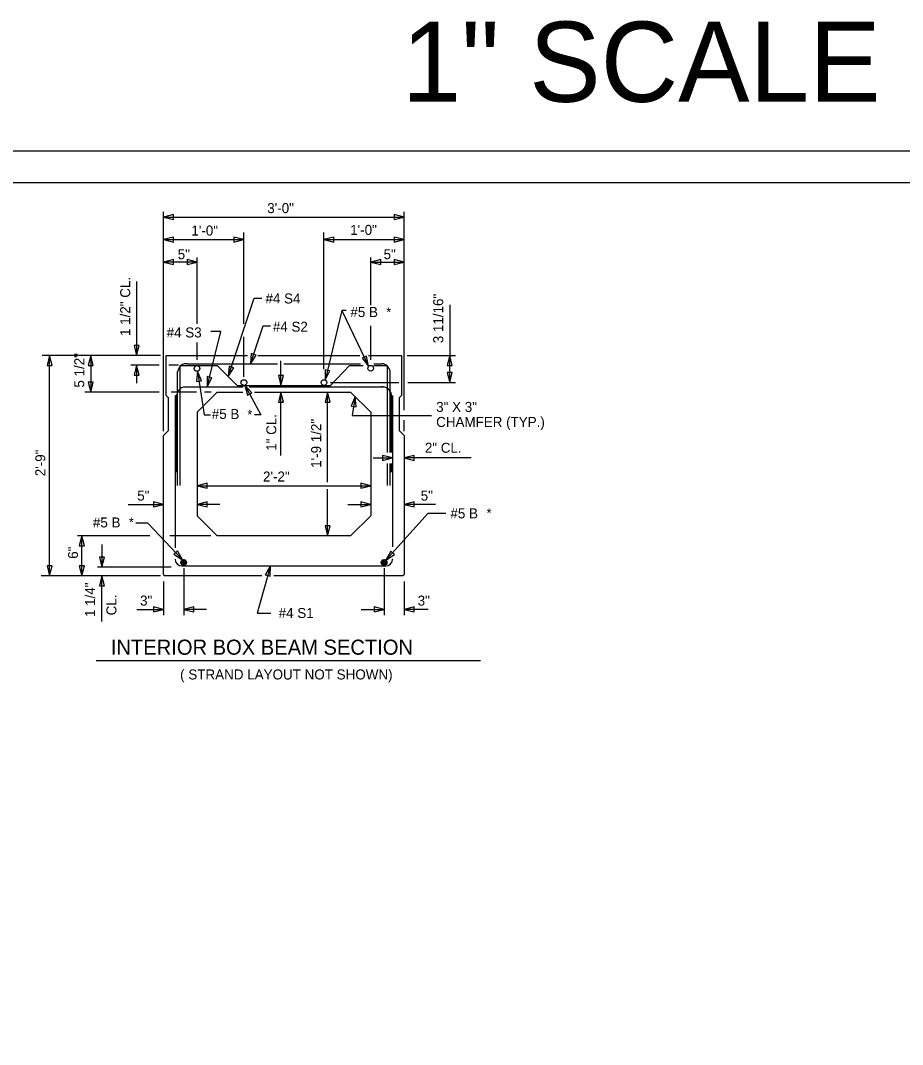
# Model space of a CAD drawing. Extents: x 1269527 to 1269560, y 874064.1 to 874087.7.
# Drawn here: x 1269534.24 to 1269545.25, y 874074.96 to 874087.74 of the extents above; entities that cross this region are included whole.
import ezdxf

# ---------------------------------------------------------------- set-up
doc = ezdxf.new("R2010")
doc.units = 0
for name, color, linetype in [('Arrowhead Terminators CELL', 7, 'Continuous'), ('Box Beam', 7, 'Continuous'), ('Dimension Lines', 7, 'Continuous'), ('Plan Sheet CELL', 7, 'Continuous'), ('Plot Shape CELL', 7, 'Continuous'), ('Rebar Lines', 7, 'Continuous'), ('Subtitle Text', 7, 'Continuous'), ('Text', 7, 'Continuous'), ('User Information Notes', 7, 'Continuous')]:
    doc.layers.add(name, color=color, linetype=linetype)

msp = doc.modelspace()

# ---------------------------------------------------------------- linework, layer by layer
at = {"layer": 'Arrowhead Terminators CELL'}
for points in [[(1269536.029, 874085.284), (1269536.154, 874085.253), (1269536.154, 874085.315)], [(1269539.03, 874085.284), (1269538.905, 874085.315), (1269538.905, 874085.253)], [(1269536.029, 874085.003), (1269536.154, 874084.972), (1269536.154, 874085.034)], [(1269537.029, 874085.003), (1269536.904, 874085.034), (1269536.904, 874084.972)], [(1269538.03, 874085.003), (1269538.155, 874084.972), (1269538.155, 874085.034)], [(1269539.03, 874085.003), (1269538.905, 874085.034), (1269538.905, 874084.972)], [(1269536.029, 874084.722), (1269536.154, 874084.691), (1269536.154, 874084.753)], [(1269536.446, 874084.722), (1269536.321, 874084.753), (1269536.321, 874084.691)], [(1269538.613, 874084.722), (1269538.738, 874084.691), (1269538.738, 874084.753)], [(1269539.03, 874084.722), (1269538.905, 874084.753), (1269538.905, 874084.691)], [(1269535.692, 874083.557), (1269535.724, 874083.682), (1269535.661, 874083.682)], [(1269534.606, 874083.557), (1269534.575, 874083.432), (1269534.637, 874083.432)], [(1269535.119, 874083.557), (1269535.088, 874083.432), (1269535.15, 874083.432)], [(1269537.113, 874083.453), (1269537.182, 874083.562), (1269537.123, 874083.582)], [(1269538.587, 874083.421), (1269538.562, 874083.548), (1269538.505, 874083.521)], [(1269539.599, 874083.557), (1269539.568, 874083.432), (1269539.63, 874083.432)], [(1269535.692, 874083.434), (1269535.661, 874083.309), (1269535.724, 874083.309)], [(1269536.452, 874083.359), (1269536.441, 874083.231), (1269536.502, 874083.24)], [(1269536.835, 874083.294), (1269536.904, 874083.402), (1269536.845, 874083.422)], [(1269538.045, 874083.25), (1269538.105, 874083.364), (1269538.044, 874083.378)], [(1269539.599, 874083.218), (1269539.63, 874083.343), (1269539.568, 874083.343)], [(1269535.119, 874083.099), (1269535.15, 874083.224), (1269535.088, 874083.224)], [(1269536.571, 874083.164), (1269536.631, 874083.278), (1269536.571, 874083.293)], [(1269537.492, 874083.183), (1269537.523, 874083.308), (1269537.461, 874083.308)], [(1269537.043, 874083.185), (1269537.075, 874083.06), (1269537.13, 874083.09)], [(1269537.492, 874083.099), (1269537.461, 874082.974), (1269537.523, 874082.974)], [(1269538.075, 874083.099), (1269538.044, 874082.974), (1269538.107, 874082.974)], [(1269538.418, 874083.044), (1269538.368, 874082.925), (1269538.43, 874082.916)], [(1269538.887, 874082.278), (1269538.762, 874082.309), (1269538.762, 874082.247)], [(1269539.03, 874082.278), (1269539.155, 874082.247), (1269539.155, 874082.309)], [(1269536.446, 874081.931), (1269536.571, 874081.9), (1269536.571, 874081.962)], [(1269538.613, 874081.931), (1269538.488, 874081.962), (1269538.488, 874081.9)], [(1269536.029, 874081.698), (1269535.904, 874081.729), (1269535.904, 874081.667)], [(1269536.446, 874081.698), (1269536.571, 874081.667), (1269536.571, 874081.729)], [(1269538.613, 874081.698), (1269538.488, 874081.729), (1269538.488, 874081.667)], [(1269539.03, 874081.698), (1269539.155, 874081.667), (1269539.155, 874081.729)], [(1269538.075, 874081.307), (1269538.107, 874081.432), (1269538.044, 874081.432)], [(1269535.008, 874081.307), (1269534.977, 874081.182), (1269535.04, 874081.182)], [(1269535.259, 874080.913), (1269535.291, 874081.038), (1269535.228, 874081.038)], [(1269536.265, 874081.006), (1269536.202, 874081.118), (1269536.156, 874081.075)], [(1269538.803, 874081), (1269538.909, 874081.073), (1269538.863, 874081.114)], [(1269534.606, 874080.807), (1269534.637, 874080.932), (1269534.575, 874080.932)], [(1269535.008, 874080.807), (1269535.04, 874080.932), (1269534.977, 874080.932)], [(1269537.362, 874080.931), (1269537.298, 874080.819), (1269537.359, 874080.802)], [(1269535.259, 874080.807), (1269535.228, 874080.682), (1269535.291, 874080.682)], [(1269536.029, 874080.388), (1269535.904, 874080.419), (1269535.904, 874080.357)], [(1269536.279, 874080.388), (1269536.404, 874080.357), (1269536.404, 874080.419)], [(1269538.78, 874080.388), (1269538.655, 874080.419), (1269538.655, 874080.357)], [(1269538.78, 874080.388), (1269538.655, 874080.419), (1269538.655, 874080.357)], [(1269539.03, 874080.388), (1269539.155, 874080.357), (1269539.155, 874080.419)]]:
    msp.add_lwpolyline(points, close=True, dxfattribs=at)
at = {"layer": 'Box Beam'}
for p, q in [((1269536.06, 874083.057), (1269536.06, 874083.557)), ((1269536.06, 874083.557), (1269537.074, 874083.557)), ((1269537.206, 874083.557), (1269538.476, 874083.557)), ((1269538.586, 874083.557), (1269538.998, 874083.557)), ((1269538.998, 874083.557), (1269538.998, 874083.057)), ((1269536.446, 874082.849), (1269536.696, 874083.099)), ((1269536.696, 874083.099), (1269537.018, 874083.099)), ((1269537.163, 874083.099), (1269538.363, 874083.099)), ((1269538.363, 874083.099), (1269538.613, 874082.849)), ((1269536.092, 874083.026), (1269536.06, 874083.057)), ((1269536.092, 874082.62), (1269536.092, 874083.026)), ((1269538.998, 874083.057), (1269538.967, 874083.026)), ((1269538.967, 874083.026), (1269538.967, 874082.62)), ((1269536.446, 874082.849), (1269536.446, 874081.557)), ((1269538.613, 874082.849), (1269538.613, 874081.557)), ((1269536.029, 874082.557), (1269536.092, 874082.62)), ((1269538.967, 874082.62), (1269539.03, 874082.557)), ((1269536.029, 874080.825), (1269536.029, 874082.557)), ((1269539.03, 874082.557), (1269539.03, 874080.825)), ((1269536.696, 874081.307), (1269536.446, 874081.557)), ((1269538.613, 874081.557), (1269538.363, 874081.307)), ((1269538.363, 874081.307), (1269536.696, 874081.307)), ((1269536.029, 874080.825), (1269536.047, 874080.807)), ((1269537.256, 874080.807), (1269536.047, 874080.807)), ((1269539.012, 874080.807), (1269537.405, 874080.807)), ((1269539.03, 874080.825), (1269539.012, 874080.807))]:
    msp.add_line(p, q, dxfattribs=at)
at = {"layer": 'Dimension Lines'}
for p, q in [((1269536.029, 874082.61), (1269536.029, 874085.349)), ((1269536.029, 874085.284), (1269539.03, 874085.284)), ((1269539.03, 874082.873), (1269539.03, 874085.349)), ((1269536.029, 874085.003), (1269537.029, 874085.003)), ((1269537.029, 874083.95), (1269537.029, 874085.091)), ((1269538.03, 874083.384), (1269538.03, 874085.091)), ((1269538.03, 874085.003), (1269539.03, 874085.003)), ((1269536.446, 874083.952), (1269536.446, 874084.781)), ((1269538.613, 874084.184), (1269538.613, 874084.781)), ((1269536.446, 874084.722), (1269536.029, 874084.722)), ((1269538.613, 874084.722), (1269539.03, 874084.722)), ((1269535.692, 874084.48), (1269535.692, 874083.557)), ((1269536.835, 874083.294), (1269537.159, 874084.273)), ((1269537.159, 874084.273), (1269537.254, 874084.273)), ((1269538.253, 874084.119), (1269538.045, 874083.25)), ((1269538.307, 874084.119), (1269538.253, 874084.119)), ((1269538.253, 874084.119), (1269538.587, 874083.421)), ((1269539.599, 874084.188), (1269539.599, 874083.557)), ((1269537.113, 874083.453), (1269537.27, 874083.927)), ((1269537.27, 874083.927), (1269537.364, 874083.927)), ((1269538.613, 874083.504), (1269538.613, 874083.926)), ((1269537.029, 874083.291), (1269537.029, 874083.789)), ((1269536.446, 874083.504), (1269536.446, 874083.717)), ((1269535.989, 874083.557), (1269534.515, 874083.557)), ((1269534.606, 874080.807), (1269534.606, 874083.557)), ((1269535.119, 874083.557), (1269535.119, 874083.099)), ((1269535.119, 874083.557), (1269535.119, 874083.099)), ((1269537.492, 874083.183), (1269537.492, 874083.488)), ((1269539.07, 874083.557), (1269539.67, 874083.557)), ((1269539.599, 874083.218), (1269539.599, 874083.557)), ((1269535.972, 874083.434), (1269535.621, 874083.434)), ((1269535.692, 874083.434), (1269535.692, 874083.211)), ((1269536.216, 874083.434), (1269536.095, 874083.434)), ((1269538.11, 874083.218), (1269538.962, 874083.218)), ((1269539.076, 874083.218), (1269539.67, 874083.218)), ((1269535.972, 874083.099), (1269535.048, 874083.099)), ((1269536.438, 874083.099), (1269536.123, 874083.099)), ((1269536.624, 874083.099), (1269536.538, 874083.099)), ((1269537.492, 874082.307), (1269537.492, 874083.099)), ((1269538.075, 874081.977), (1269538.075, 874083.099)), ((1269539.03, 874082.613), (1269539.03, 874082.747)), ((1269538.645, 874082.278), (1269538.887, 874082.278)), ((1269539.866, 874082.278), (1269539.03, 874082.278)), ((1269536.446, 874081.931), (1269538.613, 874081.931)), ((1269538.075, 874081.307), (1269538.075, 874081.89)), ((1269535.588, 874081.698), (1269536.029, 874081.698)), ((1269536.732, 874081.698), (1269536.446, 874081.698)), ((1269538.327, 874081.698), (1269538.613, 874081.698)), ((1269539.421, 874081.698), (1269539.03, 874081.698)), ((1269535.855, 874081.307), (1269534.955, 874081.307)), ((1269535.008, 874080.807), (1269535.008, 874081.307)), ((1269536.619, 874081.307), (1269536.105, 874081.307)), ((1269535.259, 874081.199), (1269535.259, 874080.913)), ((1269536.124, 874080.913), (1269535.204, 874080.913)), ((1269537.362, 874080.931), (1269537.196, 874080.341)), ((1269535.989, 874080.807), (1269534.503, 874080.807)), ((1269535.259, 874080.238), (1269535.259, 874080.807)), ((1269536.28, 874080.9), (1269536.28, 874080.317)), ((1269538.78, 874080.902), (1269538.78, 874080.317)), ((1269536.029, 874080.736), (1269536.029, 874080.317)), ((1269539.03, 874080.736), (1269539.03, 874080.317)), ((1269535.695, 874080.388), (1269536.029, 874080.388)), ((1269536.565, 874080.388), (1269536.279, 874080.388)), ((1269537.196, 874080.341), (1269537.365, 874080.341)), ((1269538.494, 874080.388), (1269538.78, 874080.388)), ((1269539.33, 874080.388), (1269539.03, 874080.388))]:
    msp.add_line(p, q, dxfattribs=at)
for points in [[(1269536.571, 874083.164), (1269536.743, 874083.856), (1269536.62, 874083.856)], [(1269536.452, 874083.359), (1269536.537, 874082.815), (1269536.613, 874082.815)], [(1269537.043, 874083.185), (1269537.243, 874082.815), (1269537.163, 874082.815)], [(1269538.418, 874083.044), (1269538.382, 874082.809), (1269539.373, 874082.809)], [(1269538.803, 874081), (1269539.328, 874081.588), (1269539.551, 874081.588)], [(1269536.265, 874081.006), (1269535.832, 874081.463), (1269535.681, 874081.463)]]:
    msp.add_lwpolyline(points, dxfattribs=at)
at = {"layer": 'Plan Sheet CELL'}
msp.add_line((1269528.023, 874085.715), (1269560.024, 874085.715), dxfattribs=at)
at = {"layer": 'Plot Shape CELL'}
msp.add_lwpolyline([(1269526.969, 874086.109), (1269560.033, 874086.109), (1269560.033, 874064.109), (1269526.969, 874064.109)], close=True, dxfattribs=at)
at = {"layer": 'Rebar Lines'}
for p, q in [((1269536.204, 874081.933), (1269536.204, 874083.357)), ((1269536.236, 874083.433), (1269536.696, 874083.433)), ((1269536.236, 874081.933), (1269536.236, 874083.433)), ((1269536.329, 874083.453), (1269537.448, 874083.453)), ((1269536.696, 874083.433), (1269536.946, 874083.183)), ((1269537.531, 874083.453), (1269538.486, 874083.453)), ((1269538.349, 874083.433), (1269538.113, 874083.183)), ((1269538.349, 874083.433), (1269538.52, 874083.433)), ((1269538.65, 874083.453), (1269538.753, 874083.453)), ((1269538.654, 874083.433), (1269538.823, 874083.433)), ((1269538.823, 874082.344), (1269538.823, 874083.433)), ((1269538.854, 874082.344), (1269538.854, 874083.357)), ((1269536.316, 874083.164), (1269537.021, 874083.164)), ((1269536.946, 874083.183), (1269538.113, 874083.183)), ((1269537.096, 874083.164), (1269538.773, 874083.164)), ((1269536.173, 874083.057), (1269536.173, 874081.156)), ((1269536.188, 874082.099), (1269536.188, 874083.066)), ((1269538.871, 874082.344), (1269538.871, 874083.069)), ((1269538.886, 874083.057), (1269538.886, 874081.17)), ((1269538.823, 874081.933), (1269538.823, 874082.207)), ((1269538.854, 874081.933), (1269538.854, 874082.207)), ((1269538.871, 874082.099), (1269538.871, 874082.207)), ((1269536.256, 874080.931), (1269538.802, 874080.931)), ((1269538.886, 874081.019), (1269538.886, 874081.014))]:
    msp.add_line(p, q, dxfattribs=at)
for points in [[(1269536.277, 874081.007), (1269536.29, 874081.005), (1269536.301, 874080.998), (1269536.308, 874080.987), (1269536.31, 874080.974), (1269536.308, 874080.962), (1269536.301, 874080.951), (1269536.29, 874080.944), (1269536.277, 874080.941), (1269536.265, 874080.944), (1269536.254, 874080.951), (1269536.247, 874080.962), (1269536.244, 874080.974), (1269536.247, 874080.987), (1269536.254, 874080.998), (1269536.265, 874081.005), (1269536.277, 874081.007), (1269536.277, 874080.974), (1269536.277, 874080.941), (1269536.29, 874080.944), (1269536.277, 874080.974), (1269536.301, 874080.951), (1269536.308, 874080.962), (1269536.277, 874080.974), (1269536.31, 874080.974), (1269536.308, 874080.987), (1269536.277, 874080.974), (1269536.301, 874080.998), (1269536.29, 874081.005), (1269536.277, 874080.974), (1269536.265, 874081.005), (1269536.254, 874080.998), (1269536.277, 874080.974), (1269536.247, 874080.987), (1269536.244, 874080.974), (1269536.277, 874080.974), (1269536.247, 874080.962), (1269536.254, 874080.951), (1269536.277, 874080.974), (1269536.265, 874080.944)], [(1269538.781, 874081.007), (1269538.794, 874081.005), (1269538.805, 874080.998), (1269538.812, 874080.987), (1269538.815, 874080.974), (1269538.812, 874080.962), (1269538.805, 874080.951), (1269538.794, 874080.944), (1269538.781, 874080.941), (1269538.769, 874080.944), (1269538.758, 874080.951), (1269538.751, 874080.962), (1269538.748, 874080.974), (1269538.751, 874080.987), (1269538.758, 874080.998), (1269538.769, 874081.005), (1269538.781, 874081.007), (1269538.781, 874080.974), (1269538.781, 874080.941), (1269538.794, 874080.944), (1269538.781, 874080.974), (1269538.805, 874080.951), (1269538.812, 874080.962), (1269538.781, 874080.974), (1269538.815, 874080.974), (1269538.812, 874080.987), (1269538.781, 874080.974), (1269538.805, 874080.998), (1269538.794, 874081.005), (1269538.781, 874080.974), (1269538.769, 874081.005), (1269538.758, 874080.998), (1269538.781, 874080.974), (1269538.751, 874080.987), (1269538.748, 874080.974), (1269538.781, 874080.974), (1269538.751, 874080.962), (1269538.758, 874080.951), (1269538.781, 874080.974), (1269538.769, 874080.944)]]:
    msp.add_lwpolyline(points, dxfattribs=at)
for centre in [(1269536.446, 874083.394), (1269538.613, 874083.397), (1269537.031, 874083.218), (1269538.03, 874083.218), (1269536.279, 874080.974)]:
    msp.add_circle(centre, 0.0352, dxfattribs=at)
for centre, radius, start, end in [((1269536.315, 874083.343), 0.111, 82.9182, 172.9182), ((1269538.743, 874083.342), 0.112, 7.2507, 84.8984), ((1269536.302, 874083.052), 0.111, 82.9182, 172.9182), ((1269538.761, 874083.052), 0.112, 7.2507, 97.2507), ((1269536.256, 874081.014), 0.0834, 180, 270), ((1269538.802, 874081.014), 0.0834, 270, 0)]:
    msp.add_arc(centre, radius, start, end, dxfattribs=at)
at = {"layer": 'Subtitle Text'}
msp.add_line((1269535.188, 874079.75), (1269539.983, 874079.75), dxfattribs=at)
at = {"layer": 'User Information Notes'}
for p, q in [((1269536.029, 874080.807), (1269536.029, 874080.807)), ((1269539.03, 874080.807), (1269539.03, 874080.807))]:
    msp.add_line(p, q, dxfattribs=at)
msp.add_circle((1269538.78, 874080.974), 0.0352, dxfattribs=at)

# ---------------------------------------------------------------- texts
at = {"layer": 'Subtitle Text'}
msp.add_text('INTERIOR BOX BEAM SECTION', height=0.188, dxfattribs=at).set_placement((1269535.37, 874079.822))
at = {"layer": 'Text'}
for s, height, p in [('3\'-0"', 0.125, (1269537.322, 874085.333)), ('1\'-0"', 0.125, (1269536.375, 874085.053)), ('1\'-0"', 0.125, (1269538.357, 874085.061)), ('5"', 0.125, (1269536.205, 874084.758)), ('#4 S4', 0.125, (1269537.3, 874084.205)), ('#5 B', 0.125, (1269538.36, 874084.036)), ('#4 S2', 0.125, (1269537.392, 874083.853)), ('#4 S3', 0.125, (1269536.067, 874083.781)), ('3" X 3"', 0.125, (1269539.43, 874082.852)), ('#5 B', 0.125, (1269536.63, 874082.764)), ('CHAMFER (TYP.)', 0.125, (1269539.43, 874082.664)), ('2" CL.', 0.125, (1269539.289, 874082.342)), ('2\'-2"', 0.125, (1269537.269, 874081.983)), ('5"', 0.125, (1269535.7, 874081.745)), ('5"', 0.125, (1269539.237, 874081.745)), ('#5 B', 0.125, (1269539.608, 874081.523)), ('#5 B', 0.125, (1269535.147, 874081.41)), ('3"', 0.125, (1269535.735, 874080.435)), ('3"', 0.125, (1269539.199, 874080.435)), ('#4 S1', 0.125, (1269537.465, 874080.28)), ('( STRAND LAYOUT NOT SHOWN)', 0.12521, (1269536.235, 874079.513))]:
    msp.add_text(s, height=height, dxfattribs=at).set_placement(p)
for s, rotation, p in [('5"', 360, (1269538.774, 874084.758)), ('1 1/2" CL.', 90, (1269535.612, 874083.799)), ('3 11/16"', 90, (1269539.518, 874083.709)), ('5 1/2"', 90, (1269535.039, 874083.155)), ('1" CL.', 90, (1269537.436, 874082.367)), ('1\'-9 1/2"', 90, (1269537.995, 874082.154)), ('2\'-9"', 90, (1269534.553, 874082.049)), ('6"', 90, (1269534.961, 874081.019)), ('1 1/4"', 90, (1269535.174, 874080.292)), ('CL.', 90, (1269535.44, 874080.313))]:
    msp.add_text(s, height=0.125, rotation=rotation, dxfattribs=at).set_placement(p)
at = {"layer": 'User Information Notes'}
for s, height, p in [('1" SCALE', 1, (1269539.001, 874086.722)), ('*', 0.119, (1269538.807, 874084.038)), ('*', 0.119, (1269537.074, 874082.759)), ('*', 0.119, (1269540.059, 874081.531)), ('*', 0.119, (1269535.595, 874081.416))]:
    msp.add_text(s, height=height, dxfattribs=at).set_placement(p)

doc.saveas('drawing.dxf')
